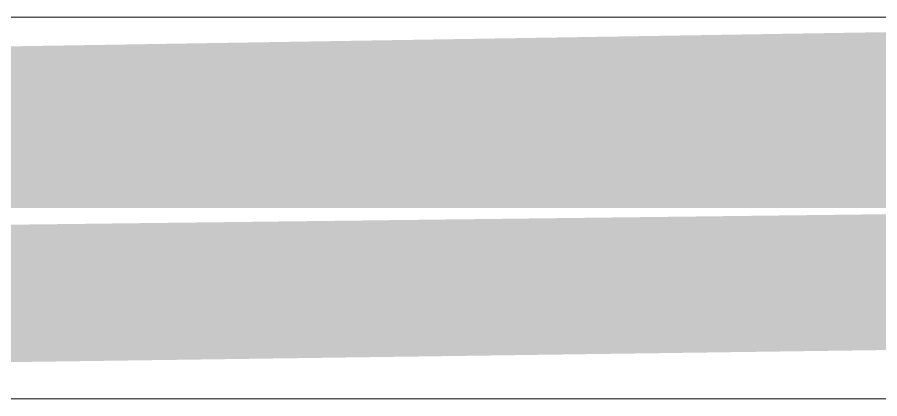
# Model space of a CAD drawing. Header units: metres. Extents: x 5 to 242, y -3 to 162.
# Drawn here: x 176.3281 to 176.4412, y 96.217 to 96.267 of the extents above; entities that cross this region are included whole.
import ezdxf

# ---------------------------------------------------------------- set-up
doc = ezdxf.new("R2010")
doc.units = ezdxf.units.M
doc.layers.add('P-PIPE', color=7, linetype='Continuous', lineweight=5)

msp = doc.modelspace()

# ---------------------------------------------------------------- hatches: boundary and pattern name
at = {"layer": 'P-PIPE', "true_color": 0x69503c}
for points in [[(176.5099830326926, 96.24195853299301), (176.5099830326926, 96.26610667865023), (175.9705830326926, 96.25736233891526), (175.9810720326925, 96.24195853299301), (176.4917330326925, 96.24195853299301)], [(176.0414830326925, 96.21781038733586), (176.5099830326926, 96.22428086346338), (176.5099830326926, 96.24195853299301), (175.9705830326926, 96.2354880568655), (175.9810720326925, 96.21781038733586), (176.034889013421, 96.21781038733586)]]:
    msp.add_hatch(color=27, dxfattribs=at).paths.add_polyline_path(points)

# ---------------------------------------------------------------- linework, layer by layer
at = {"layer": 'P-PIPE', "color": 4, "lineweight": 15, "true_color": 0x00ffff}
for p, q in [((176.5099830326926, 96.2669585329931), (175.9705830326926, 96.2669585329931)), ((175.9705830326926, 96.216958532993), (176.5099830326926, 96.216958532993))]:
    msp.add_line(p, q, dxfattribs=at)

doc.saveas('drawing.dxf')
